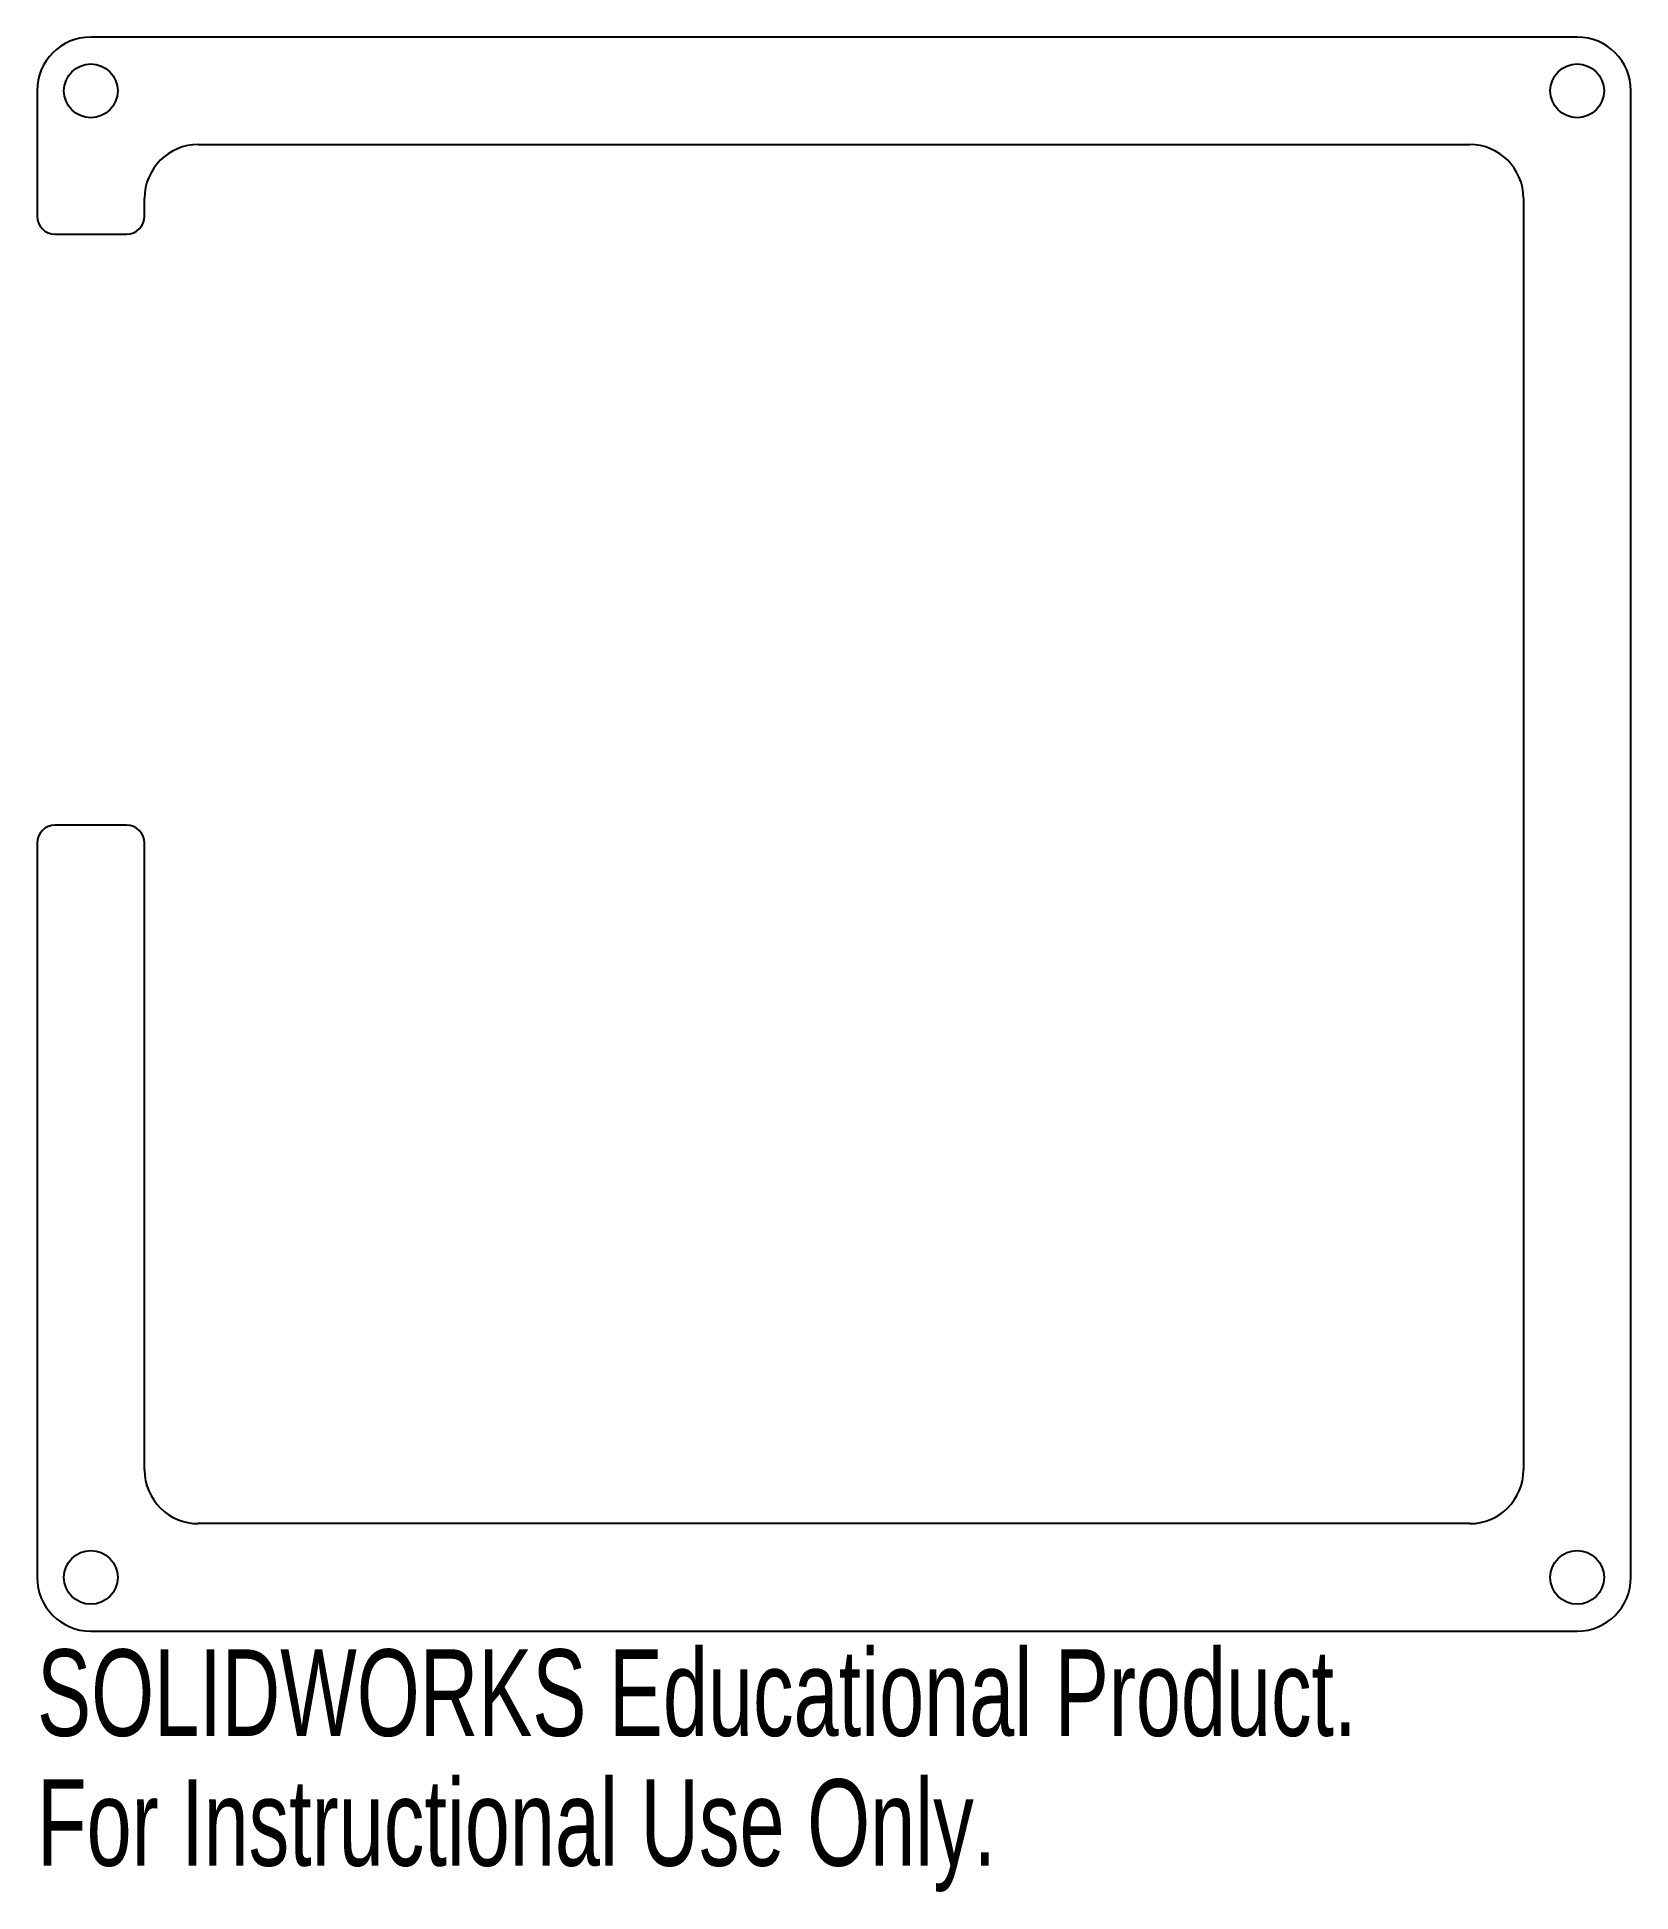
# Model space of a CAD drawing. Header units: millimetres. Extents: x -45 to 45, y -59 to 44.
import ezdxf

# ---------------------------------------------------------------- set-up
doc = ezdxf.new("R2010")
doc.units = ezdxf.units.MM
doc.styles.add('SLDTEXTSTYLE0', font='TXT', dxfattribs={"width": 0.7})

msp = doc.modelspace()

# ---------------------------------------------------------------- linework, layer by layer
at = {"color": 7, "linetype": 'Continuous', "lineweight": 25}
for p, q in [((41.5, 44.5), (-41.5, 44.5)), ((-44.5, 41.5), (-44.5, 34.5)), ((44.5, -41.5), (44.5, 41.5)), ((-35.5, 38.5), (35.5, 38.5)), ((-38.5, 34.5), (-38.5, 35.5)), ((38.5, 35.5), (38.5, -35.5)), ((-43.5, 33.5), (-39.5, 33.5)), ((-39.5, 0.5), (-43.5, 0.5)), ((-44.5, -0.5), (-44.5, -41.5)), ((-38.5, -35.5), (-38.5, -0.5)), ((35.5, -38.5), (-35.5, -38.5)), ((-41.5, -44.5), (41.5, -44.5))]:
    msp.add_line(p, q, dxfattribs=at)
for centre in [(-41.5, 41.5), (41.5, 41.5), (-41.5, -41.5), (41.5, -41.5)]:
    msp.add_circle(centre, 1.5, dxfattribs=at)
for centre, radius, start, end in [((-41.5, 41.5), 3, 90, 180), ((41.5, 41.5), 3, 0, 90), ((-35.5, 35.5), 3, 90, 180), ((35.5, 35.5), 3, 0, 90), ((-43.5, 34.5), 1, 180, 270), ((-39.5, 34.5), 1, 270, 0), ((-43.5, -0.5), 1, 90, 180), ((-39.5, -0.5), 1, 0, 90), ((-35.5, -35.5), 3, 180, 270), ((35.5, -35.5), 3, 270, 0), ((-41.5, -41.5), 3, 180, 270), ((41.5, -41.5), 3, 270, 0)]:
    msp.add_arc(centre, radius, start, end, dxfattribs=at)

# ---------------------------------------------------------------- texts
at = {"color": 7, "linetype": 'Continuous', "char_height": 4.8336, "attachment_point": 1, "style": 'SLDTEXTSTYLE0'}
for s, insert in [('SOLIDWORKS Educational Product.', (-44.5, -45.52)), ('For Instructional Use Only.', (-44.5, -52.77))]:
    msp.add_mtext(s, dxfattribs=dict(at, insert=insert))

doc.saveas('drawing.dxf')
